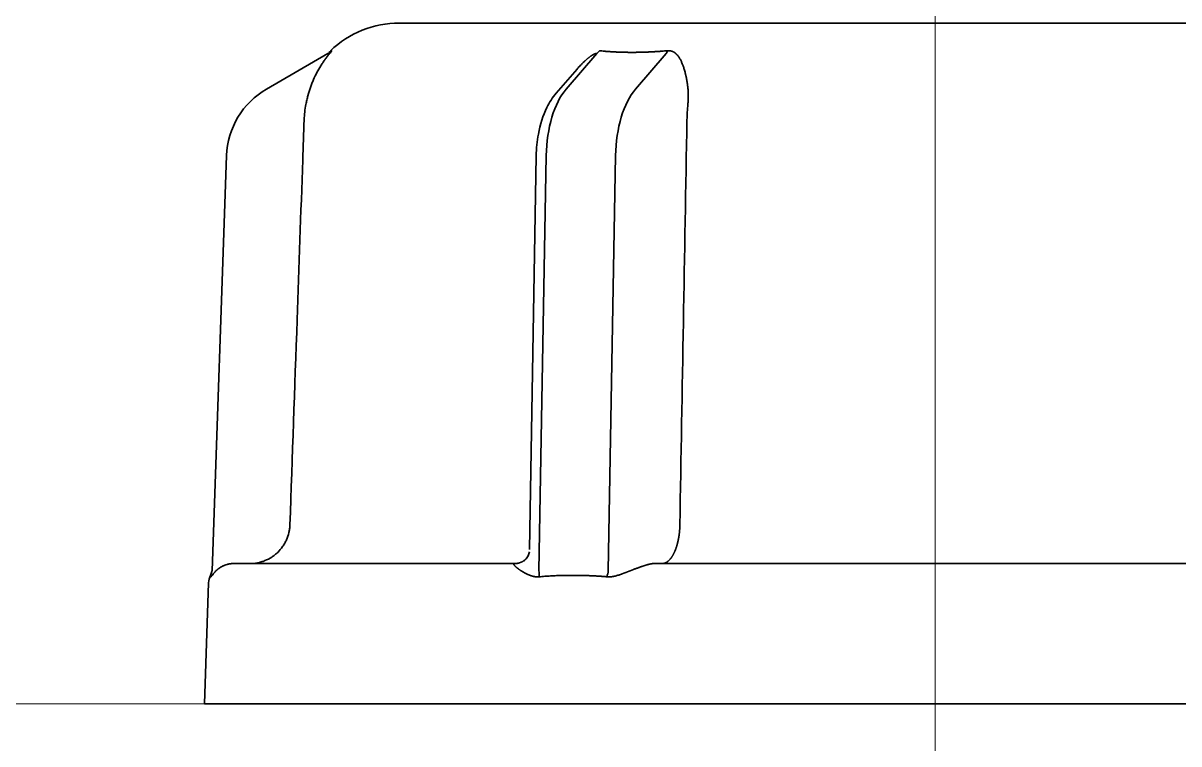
# Model space of a CAD drawing. Extents: x 5987 to 10491, y -672 to 3388.
# Drawn here: x 8630 to 8658.86, y 2360.52 to 2378.53 of the extents above; entities that cross this region are included whole.
import ezdxf

# ---------------------------------------------------------------- set-up
doc = ezdxf.new("R2010")
doc.units = 0
doc.header["$LTSCALE"] = 5
doc.layers.get('0').update_dxf_attribs({"linetype": 'CONTINUOUS', "lineweight": 0})
doc.layers.add('1', color=7, linetype='CONTINUOUS', true_color=0xffffff)

msp = doc.modelspace()

# ---------------------------------------------------------------- linework, layer by layer
at = {"color": 4}
for p, q in [((8652.773, 2411.526), (8652.773, 2311.526)), ((8602.773, 2361.526), (8702.773, 2361.526))]:
    msp.add_line(p, q, dxfattribs=at)
at = {"layer": '1', "color": 7, "linetype": 'Continuous', "lineweight": 35}
for p, q in [((8639.393, 2378.526), (8666.152, 2378.526)), ((8637.605, 2377.764), (8636.075, 2376.88)), ((8637.627, 2377.796), (8637.68, 2377.824)), ((8643.558, 2376.88), (8644.323, 2377.764)), ((8646.055, 2377.764), (8645.29, 2376.88)), ((8643.827, 2377.378), (8643.305, 2376.775)), ((8635.076, 2375.218), (8634.714, 2364.848)), ((8642.808, 2375.209), (8642.637, 2365.38)), ((8643.058, 2375.218), (8642.877, 2364.848)), ((8644.609, 2364.848), (8644.791, 2375.218)), ((8635.242, 2365.026), (8642.275, 2365.026)), ((8645.739, 2365.026), (8659.807, 2365.026)), ((8634.684, 2364.696), (8634.672, 2364.732)), ((8634.628, 2364.544), (8634.523, 2361.526)), ((8634.523, 2361.526), (8652.773, 2361.526)), ((8652.773, 2361.526), (8671.023, 2361.526))]:
    msp.add_line(p, q, dxfattribs=at)
for centre, radius, start, end in [((8639.393, 2376.026), 2.5, 90, 133.5839), ((8637.075, 2375.148), 2, 120, 178), ((8635.128, 2364.526), 0.5, 155.7765, 178)]:
    msp.add_arc(centre, radius, start, end, dxfattribs=at)
for centre, major_axis, ratio, start_param, end_param in [((8637.355, 2378.197), (0.25, -0.433), 0.982349, 0, 0.241128), ((8644.198, 2378.198), (-0.06, -0.497), 0.631469, 0.592654, 0.833485), ((8645.93, 2378.197), (0.05, -0.498), 0.350879, 0.480716, 0.72184), ((8644.058, 2375.148), (0, -2), 0.5, 3.665191, 4.677482), ((8645.79, 2375.148), (0, 2), 0.5, 0.523599, 1.53589), ((8634.217, 2364.938), (0.5, -0.017), 1, 5.892448, 6.302148)]:
    msp.add_ellipse(centre, major_axis=major_axis, ratio=ratio, start_param=start_param, end_param=end_param, dxfattribs=at)
for points, knots in [([(8637.698, 2377.825), (8637.695, 2377.82), (8637.69, 2377.815), (8637.68, 2377.802), (8637.674, 2377.795), (8637.662, 2377.78), (8637.655, 2377.772), (8637.641, 2377.755), (8637.633, 2377.746), (8637.61, 2377.717), (8637.594, 2377.697), (8637.561, 2377.654), (8637.544, 2377.632), (8637.51, 2377.585), (8637.493, 2377.561), (8637.46, 2377.511), (8637.443, 2377.486), (8637.395, 2377.407), (8637.363, 2377.353), (8637.303, 2377.238), (8637.274, 2377.178), (8637.233, 2377.083), (8637.22, 2377.051), (8637.194, 2376.986), (8637.182, 2376.953), (8637.147, 2376.852), (8637.126, 2376.784), (8637.098, 2376.677), (8637.089, 2376.641), (8637.072, 2376.569), (8637.064, 2376.532), (8637.057, 2376.495)], [0, 0, 0, 0, 0.03125, 0.03125, 0.0625, 0.0625, 0.09375, 0.09375, 0.125, 0.125, 0.1875, 0.1875, 0.25, 0.25, 0.3125, 0.3125, 0.375, 0.375, 0.5, 0.5, 0.625, 0.625, 0.6875, 0.6875, 0.75, 0.75, 0.875, 0.875, 0.9375, 0.9375, 1, 1, 1, 1]), ([(8637.7, 2377.835), (8637.7, 2377.836), (8637.701, 2377.836), (8637.702, 2377.836), (8637.703, 2377.837), (8637.703, 2377.837), (8637.704, 2377.836), (8637.704, 2377.836), (8637.704, 2377.836), (8637.704, 2377.835), (8637.704, 2377.834), (8637.703, 2377.833), (8637.702, 2377.832), (8637.701, 2377.83), (8637.7, 2377.828), (8637.699, 2377.827), (8637.698, 2377.825), (8637.698, 2377.824)], [0, 0, 0, 0, 0.064705, 0.129409, 0.194181, 0.259085, 0.324187, 0.389554, 0.455249, 0.521337, 0.587879, 0.654936, 0.722569, 0.790837, 0.859794, 0.929498, 1, 1, 1, 1]), ([(8644.323, 2377.764), (8644.321, 2377.765), (8644.318, 2377.765), (8644.312, 2377.766), (8644.305, 2377.766), (8644.298, 2377.765), (8644.29, 2377.763), (8644.282, 2377.761), (8644.273, 2377.758), (8644.264, 2377.755), (8644.254, 2377.751), (8644.244, 2377.746), (8644.233, 2377.74), (8644.222, 2377.734), (8644.21, 2377.727), (8644.197, 2377.72), (8644.185, 2377.711), (8644.171, 2377.702), (8644.157, 2377.692), (8644.143, 2377.682), (8644.128, 2377.671), (8644.113, 2377.659), (8644.097, 2377.646), (8644.081, 2377.633), (8644.065, 2377.618), (8644.048, 2377.603), (8644.031, 2377.589), (8644.014, 2377.572), (8643.993, 2377.553), (8643.966, 2377.526), (8643.933, 2377.493), (8643.894, 2377.452), (8643.858, 2377.413), (8643.835, 2377.387), (8643.827, 2377.378)], [0, 0, 0, 0, 0.011196, 0.022245, 0.033363, 0.044763, 0.056639, 0.069167, 0.082495, 0.096747, 0.112024, 0.128408, 0.145965, 0.164751, 0.184809, 0.206175, 0.22888, 0.252949, 0.278402, 0.305258, 0.333531, 0.363235, 0.394381, 0.426978, 0.461034, 0.496558, 0.533556, 0.565127, 0.611078, 0.67141, 0.746123, 0.835219, 0.938696, 1, 1, 1, 1]), ([(8644.505, 2377.824), (8644.515, 2377.824), (8644.534, 2377.822), (8644.563, 2377.82), (8644.593, 2377.817), (8644.622, 2377.815), (8644.651, 2377.813), (8644.681, 2377.811), (8644.711, 2377.81), (8644.74, 2377.808), (8644.77, 2377.806), (8644.8, 2377.805), (8644.83, 2377.804), (8644.861, 2377.802), (8644.891, 2377.801), (8644.921, 2377.8), (8644.952, 2377.799), (8644.983, 2377.798), (8645.013, 2377.798), (8645.044, 2377.797), (8645.075, 2377.797), (8645.106, 2377.796), (8645.138, 2377.796), (8645.169, 2377.796), (8645.2, 2377.796), (8645.232, 2377.796), (8645.263, 2377.796), (8645.295, 2377.796), (8645.327, 2377.797), (8645.359, 2377.797), (8645.39, 2377.798), (8645.423, 2377.798), (8645.455, 2377.799), (8645.487, 2377.8), (8645.519, 2377.801), (8645.552, 2377.802), (8645.584, 2377.804), (8645.617, 2377.805), (8645.649, 2377.806), (8645.682, 2377.808), (8645.715, 2377.81), (8645.748, 2377.811), (8645.781, 2377.813), (8645.814, 2377.815), (8645.847, 2377.817), (8645.88, 2377.82), (8645.914, 2377.822), (8645.936, 2377.824), (8645.947, 2377.824)], [0, 0, 0, 0, 0.021779, 0.043552, 0.06532, 0.087084, 0.108843, 0.130598, 0.152348, 0.174095, 0.195838, 0.217578, 0.239315, 0.261049, 0.28278, 0.304509, 0.326236, 0.34796, 0.369683, 0.391405, 0.413126, 0.434845, 0.456564, 0.478282, 0.5, 0.521718, 0.543436, 0.565155, 0.586874, 0.608595, 0.630317, 0.65204, 0.673764, 0.695491, 0.71722, 0.738951, 0.760685, 0.782422, 0.804162, 0.825905, 0.847652, 0.869402, 0.891157, 0.912916, 0.93468, 0.956448, 0.978221, 1, 1, 1, 1]), ([(8646.083, 2377.835), (8646.086, 2377.836), (8646.091, 2377.836), (8646.099, 2377.836), (8646.107, 2377.837), (8646.114, 2377.837), (8646.122, 2377.836), (8646.13, 2377.836), (8646.137, 2377.836), (8646.145, 2377.835), (8646.152, 2377.834), (8646.159, 2377.833), (8646.167, 2377.832), (8646.174, 2377.83), (8646.181, 2377.828), (8646.188, 2377.827), (8646.193, 2377.825), (8646.195, 2377.824)], [0, 0, 0, 0, 0.064703, 0.129406, 0.194175, 0.259078, 0.32418, 0.389546, 0.455241, 0.521329, 0.587871, 0.654929, 0.722563, 0.790832, 0.859791, 0.929496, 1, 1, 1, 1]), ([(8646.195, 2377.824), (8646.197, 2377.824), (8646.201, 2377.822), (8646.208, 2377.82), (8646.214, 2377.818), (8646.22, 2377.815), (8646.226, 2377.812), (8646.232, 2377.809), (8646.238, 2377.806), (8646.245, 2377.802), (8646.251, 2377.798), (8646.257, 2377.794), (8646.263, 2377.79), (8646.269, 2377.786), (8646.275, 2377.781), (8646.281, 2377.776), (8646.288, 2377.771), (8646.294, 2377.766), (8646.3, 2377.76), (8646.306, 2377.754), (8646.312, 2377.748), (8646.318, 2377.742), (8646.324, 2377.735), (8646.337, 2377.721), (8646.355, 2377.699), (8646.377, 2377.668), (8646.398, 2377.634), (8646.422, 2377.589), (8646.449, 2377.53), (8646.478, 2377.455), (8646.505, 2377.371), (8646.525, 2377.299), (8646.538, 2377.245), (8646.546, 2377.212), (8646.554, 2377.178), (8646.561, 2377.145), (8646.567, 2377.111), (8646.573, 2377.077), (8646.579, 2377.043), (8646.584, 2377.009), (8646.588, 2376.975), (8646.592, 2376.941), (8646.596, 2376.907), (8646.599, 2376.872), (8646.601, 2376.838), (8646.603, 2376.804), (8646.604, 2376.769), (8646.605, 2376.735), (8646.605, 2376.701), (8646.605, 2376.666), (8646.604, 2376.632), (8646.603, 2376.598), (8646.601, 2376.563), (8646.598, 2376.529), (8646.596, 2376.506), (8646.595, 2376.495)], [0, 0, 0, 0, 0.004712, 0.009534, 0.014468, 0.019518, 0.02469, 0.029985, 0.035407, 0.04096, 0.046646, 0.052467, 0.058427, 0.064527, 0.070769, 0.077156, 0.083689, 0.09037, 0.0972, 0.104182, 0.111317, 0.118606, 0.126049, 0.13365, 0.16436, 0.195902, 0.228345, 0.261749, 0.318602, 0.379208, 0.44371, 0.512228, 0.53576, 0.559032, 0.582049, 0.604817, 0.627343, 0.649632, 0.671691, 0.693528, 0.715149, 0.736562, 0.757775, 0.778796, 0.799634, 0.820297, 0.840795, 0.861137, 0.881332, 0.901391, 0.921323, 0.94114, 0.960851, 0.980467, 1, 1, 1, 1]), ([(8643.305, 2376.775), (8643.215, 2376.667), (8643.023, 2376.374), (8642.854, 2375.824), (8642.812, 2375.399), (8642.808, 2375.209)], [0, 0, 0, 0, 0.282047, 0.696349, 1, 1, 1, 1]), ([(8637.014, 2376.113), (8637.002, 2375.78), (8636.99, 2375.447), (8636.932, 2373.781), (8636.885, 2372.449), (8636.778, 2369.408), (8636.718, 2367.7), (8636.658, 2365.991)], [0, 0, 0, 0, 0.098732, 0.098732, 0.493661, 0.493661, 1, 1, 1, 1]), ([(8636.658, 2365.991), (8636.657, 2365.959), (8636.654, 2365.927), (8636.648, 2365.879), (8636.645, 2365.863), (8636.64, 2365.831), (8636.636, 2365.816), (8636.618, 2365.737), (8636.598, 2365.677), (8636.559, 2365.589), (8636.544, 2365.561), (8636.521, 2365.519), (8636.512, 2365.505), (8636.495, 2365.478), (8636.486, 2365.464), (8636.44, 2365.399), (8636.399, 2365.351), (8636.341, 2365.295), (8636.329, 2365.284), (8636.305, 2365.263), (8636.293, 2365.253), (8636.255, 2365.223), (8636.229, 2365.204), (8636.149, 2365.152), (8636.092, 2365.123), (8636.003, 2365.087), (8635.973, 2365.076), (8635.911, 2365.058), (8635.88, 2365.05), (8635.787, 2365.032), (8635.723, 2365.026), (8635.659, 2365.026)], [0, 0, 0, 0, 0.0625, 0.0625, 0.09375, 0.09375, 0.125, 0.125, 0.25, 0.25, 0.3125, 0.3125, 0.34375, 0.34375, 0.375, 0.375, 0.5, 0.5, 0.53125, 0.53125, 0.5625, 0.5625, 0.625, 0.625, 0.75, 0.75, 0.8125, 0.8125, 0.875, 0.875, 1, 1, 1, 1]), ([(8646.396, 2365.991), (8646.396, 2365.989), (8646.396, 2365.983), (8646.395, 2365.975), (8646.395, 2365.967), (8646.395, 2365.959), (8646.395, 2365.951), (8646.394, 2365.942), (8646.394, 2365.934), (8646.394, 2365.926), (8646.393, 2365.917), (8646.393, 2365.909), (8646.392, 2365.901), (8646.392, 2365.892), (8646.391, 2365.883), (8646.391, 2365.875), (8646.39, 2365.866), (8646.389, 2365.857), (8646.389, 2365.849), (8646.388, 2365.84), (8646.387, 2365.831), (8646.386, 2365.822), (8646.385, 2365.813), (8646.384, 2365.804), (8646.384, 2365.795), (8646.383, 2365.786), (8646.381, 2365.777), (8646.38, 2365.768), (8646.379, 2365.759), (8646.378, 2365.75), (8646.377, 2365.741), (8646.376, 2365.732), (8646.374, 2365.722), (8646.373, 2365.713), (8646.371, 2365.704), (8646.37, 2365.695), (8646.368, 2365.685), (8646.367, 2365.676), (8646.365, 2365.667), (8646.364, 2365.657), (8646.362, 2365.648), (8646.36, 2365.638), (8646.358, 2365.629), (8646.356, 2365.62), (8646.354, 2365.61), (8646.352, 2365.601), (8646.35, 2365.591), (8646.348, 2365.582), (8646.346, 2365.573), (8646.344, 2365.563), (8646.342, 2365.554), (8646.339, 2365.544), (8646.337, 2365.535), (8646.335, 2365.525), (8646.332, 2365.516), (8646.33, 2365.507), (8646.327, 2365.497), (8646.324, 2365.488), (8646.322, 2365.479), (8646.319, 2365.469), (8646.316, 2365.46), (8646.313, 2365.451), (8646.31, 2365.442), (8646.307, 2365.432), (8646.304, 2365.423), (8646.301, 2365.414), (8646.298, 2365.405), (8646.294, 2365.396), (8646.291, 2365.387), (8646.288, 2365.378), (8646.284, 2365.369), (8646.281, 2365.36), (8646.277, 2365.351), (8646.274, 2365.343), (8646.27, 2365.334), (8646.266, 2365.325), (8646.262, 2365.317), (8646.258, 2365.308), (8646.255, 2365.3), (8646.251, 2365.291), (8646.246, 2365.283), (8646.242, 2365.275), (8646.238, 2365.267), (8646.234, 2365.258), (8646.23, 2365.25), (8646.225, 2365.243), (8646.221, 2365.235), (8646.216, 2365.227), (8646.212, 2365.219), (8646.207, 2365.212), (8646.202, 2365.205), (8646.198, 2365.197), (8646.193, 2365.19), (8646.188, 2365.183), (8646.183, 2365.176), (8646.178, 2365.169), (8646.173, 2365.162), (8646.168, 2365.156), (8646.163, 2365.149), (8646.157, 2365.143), (8646.152, 2365.137), (8646.147, 2365.131), (8646.141, 2365.125), (8646.136, 2365.119), (8646.13, 2365.113), (8646.125, 2365.108), (8646.119, 2365.102), (8646.113, 2365.097), (8646.108, 2365.092), (8646.102, 2365.087), (8646.096, 2365.082), (8646.09, 2365.078), (8646.084, 2365.073), (8646.078, 2365.069), (8646.072, 2365.065), (8646.066, 2365.061), (8646.06, 2365.058), (8646.053, 2365.054), (8646.047, 2365.051), (8646.041, 2365.048), (8646.034, 2365.045), (8646.028, 2365.042), (8646.021, 2365.04), (8646.015, 2365.037), (8646.008, 2365.035), (8646.002, 2365.033), (8645.995, 2365.032), (8645.989, 2365.03), (8645.982, 2365.029), (8645.975, 2365.028), (8645.968, 2365.027), (8645.962, 2365.027), (8645.955, 2365.026), (8645.95, 2365.026), (8645.948, 2365.026)], [0, 0, 0, 0, 0.005202, 0.01044, 0.015714, 0.021025, 0.026371, 0.031754, 0.037173, 0.042628, 0.048119, 0.053646, 0.05921, 0.06481, 0.070446, 0.076118, 0.081826, 0.087571, 0.093352, 0.099169, 0.105022, 0.110911, 0.116837, 0.122798, 0.128796, 0.134831, 0.140901, 0.147008, 0.15315, 0.159329, 0.165545, 0.171796, 0.178084, 0.184408, 0.190768, 0.197164, 0.203597, 0.210066, 0.216571, 0.223112, 0.22969, 0.236304, 0.242954, 0.24964, 0.256363, 0.263122, 0.269917, 0.276748, 0.283615, 0.290519, 0.297459, 0.304436, 0.311448, 0.318497, 0.325582, 0.332703, 0.339861, 0.347055, 0.354285, 0.361551, 0.368854, 0.376193, 0.383568, 0.39098, 0.398428, 0.405912, 0.413432, 0.420988, 0.428581, 0.43621, 0.443876, 0.451578, 0.459316, 0.46709, 0.474901, 0.482747, 0.490631, 0.49855, 0.506506, 0.514498, 0.522526, 0.530591, 0.538692, 0.546829, 0.555002, 0.563212, 0.571458, 0.579741, 0.58806, 0.596415, 0.604806, 0.613234, 0.621698, 0.630198, 0.638734, 0.647307, 0.655917, 0.664562, 0.673244, 0.681962, 0.690717, 0.699507, 0.708335, 0.717198, 0.726098, 0.735034, 0.744006, 0.753015, 0.76206, 0.771142, 0.78026, 0.789414, 0.798604, 0.807831, 0.817094, 0.826394, 0.835729, 0.845102, 0.85451, 0.863955, 0.873436, 0.882954, 0.892508, 0.902098, 0.911724, 0.921387, 0.931087, 0.940822, 0.950594, 0.960403, 0.970248, 0.980129, 0.990046, 1, 1, 1, 1]), ([(8642.275, 2365.026), (8642.275, 2365.026), (8642.276, 2365.026), (8642.278, 2365.026), (8642.28, 2365.026), (8642.282, 2365.026), (8642.285, 2365.026), (8642.289, 2365.026), (8642.293, 2365.027), (8642.298, 2365.027), (8642.304, 2365.027), (8642.31, 2365.028), (8642.317, 2365.028), (8642.324, 2365.029), (8642.332, 2365.03), (8642.34, 2365.032), (8642.349, 2365.034), (8642.359, 2365.036), (8642.369, 2365.038), (8642.379, 2365.041), (8642.39, 2365.044), (8642.402, 2365.048), (8642.414, 2365.053), (8642.426, 2365.058), (8642.439, 2365.064), (8642.452, 2365.07), (8642.466, 2365.078), (8642.48, 2365.086), (8642.494, 2365.095), (8642.508, 2365.105), (8642.523, 2365.117), (8642.537, 2365.129), (8642.552, 2365.142), (8642.566, 2365.157), (8642.575, 2365.167), (8642.58, 2365.173)], [0, 0, 0, 0, 0.002611, 0.00694, 0.012997, 0.020783, 0.0303, 0.041547, 0.054527, 0.069238, 0.085681, 0.103857, 0.123764, 0.145404, 0.168776, 0.19388, 0.220716, 0.249285, 0.279587, 0.31162, 0.345386, 0.380884, 0.418115, 0.457078, 0.497773, 0.540201, 0.58436, 0.630253, 0.677877, 0.727234, 0.778323, 0.831144, 0.885697, 0.941982, 1, 1, 1, 1]), ([(8642.641, 2365.317), (8642.635, 2365.284), (8642.611, 2365.218), (8642.562, 2365.135), (8642.514, 2365.1), (8642.501, 2365.092)], [0, 0, 0, 0, 0.407874, 0.854533, 1, 1, 1, 1]), ([(8635.242, 2365.026), (8635.228, 2365.026), (8635.214, 2365.026), (8635.188, 2365.024), (8635.175, 2365.022), (8635.15, 2365.018), (8635.138, 2365.016), (8635.114, 2365.011), (8635.103, 2365.008), (8635.07, 2364.999), (8635.049, 2364.992), (8635.02, 2364.981), (8635.011, 2364.977), (8634.993, 2364.969), (8634.984, 2364.965), (8634.959, 2364.952), (8634.943, 2364.944), (8634.913, 2364.926), (8634.899, 2364.916), (8634.873, 2364.898), (8634.861, 2364.888), (8634.837, 2364.869), (8634.826, 2364.859), (8634.796, 2364.83), (8634.778, 2364.811), (8634.747, 2364.774), (8634.733, 2364.756), (8634.717, 2364.732), (8634.712, 2364.725), (8634.703, 2364.712), (8634.699, 2364.706), (8634.692, 2364.698), (8634.69, 2364.695), (8634.686, 2364.693), (8634.685, 2364.693), (8634.684, 2364.696)], [0, 0, 0, 0, 0.03125, 0.03125, 0.0625, 0.0625, 0.09375, 0.09375, 0.125, 0.125, 0.1875, 0.1875, 0.21875, 0.21875, 0.25, 0.25, 0.3125, 0.3125, 0.375, 0.375, 0.4375, 0.4375, 0.5, 0.5, 0.625, 0.625, 0.75, 0.75, 0.8125, 0.8125, 0.875, 0.875, 0.9375, 0.9375, 1, 1, 1, 1]), ([(8642.374, 2364.886), (8642.37, 2364.888), (8642.364, 2364.893), (8642.355, 2364.899), (8642.347, 2364.906), (8642.339, 2364.912), (8642.331, 2364.918), (8642.323, 2364.924), (8642.316, 2364.93), (8642.31, 2364.936), (8642.303, 2364.941), (8642.297, 2364.947), (8642.292, 2364.952), (8642.286, 2364.957), (8642.282, 2364.962), (8642.277, 2364.966), (8642.273, 2364.971), (8642.269, 2364.975), (8642.266, 2364.979), (8642.262, 2364.983), (8642.26, 2364.987), (8642.257, 2364.991), (8642.255, 2364.994), (8642.253, 2364.998), (8642.252, 2365.001), (8642.251, 2365.004), (8642.25, 2365.006), (8642.25, 2365.009), (8642.249, 2365.011), (8642.25, 2365.013), (8642.25, 2365.015), (8642.251, 2365.017), (8642.252, 2365.019), (8642.253, 2365.021), (8642.255, 2365.022), (8642.257, 2365.023), (8642.259, 2365.024), (8642.262, 2365.025), (8642.265, 2365.025), (8642.268, 2365.026), (8642.271, 2365.026), (8642.274, 2365.026), (8642.275, 2365.026)], [0, 0, 0, 0, 0.035073, 0.069552, 0.103441, 0.136743, 0.169461, 0.201601, 0.233165, 0.264159, 0.294588, 0.324455, 0.353767, 0.382529, 0.410747, 0.438426, 0.465574, 0.492197, 0.518301, 0.543896, 0.568988, 0.593586, 0.6177, 0.641338, 0.66451, 0.687227, 0.7095, 0.731341, 0.752762, 0.773776, 0.794397, 0.81464, 0.834519, 0.854051, 0.873253, 0.892142, 0.910736, 0.929056, 0.947121, 0.964952, 0.982571, 1, 1, 1, 1]), ([(8642.884, 2364.696), (8642.881, 2364.695), (8642.875, 2364.695), (8642.866, 2364.694), (8642.857, 2364.694), (8642.847, 2364.694), (8642.838, 2364.694), (8642.828, 2364.694), (8642.819, 2364.694), (8642.809, 2364.695), (8642.8, 2364.696), (8642.79, 2364.697), (8642.78, 2364.698), (8642.77, 2364.7), (8642.76, 2364.701), (8642.751, 2364.703), (8642.741, 2364.705), (8642.731, 2364.708), (8642.721, 2364.71), (8642.71, 2364.713), (8642.7, 2364.716), (8642.69, 2364.719), (8642.68, 2364.722), (8642.67, 2364.725), (8642.659, 2364.729), (8642.649, 2364.733), (8642.639, 2364.737), (8642.628, 2364.741), (8642.618, 2364.745), (8642.608, 2364.75), (8642.597, 2364.755), (8642.587, 2364.76), (8642.572, 2364.767), (8642.553, 2364.776), (8642.53, 2364.788), (8642.508, 2364.8), (8642.487, 2364.812), (8642.466, 2364.825), (8642.446, 2364.837), (8642.427, 2364.849), (8642.408, 2364.862), (8642.39, 2364.874), (8642.379, 2364.882), (8642.374, 2364.886)], [0, 0, 0, 0, 0.014414, 0.028974, 0.043684, 0.058551, 0.073581, 0.088779, 0.104152, 0.119704, 0.13544, 0.151365, 0.167484, 0.183801, 0.200322, 0.217049, 0.233988, 0.251142, 0.268514, 0.286109, 0.303929, 0.321979, 0.34026, 0.358778, 0.377533, 0.39653, 0.41577, 0.435257, 0.454992, 0.474978, 0.495218, 0.515714, 0.536467, 0.583885, 0.63104, 0.677944, 0.724604, 0.77103, 0.817232, 0.86322, 0.909004, 0.954594, 1, 1, 1, 1]), ([(8645.258, 2364.886), (8645.252, 2364.883), (8645.24, 2364.879), (8645.222, 2364.872), (8645.204, 2364.865), (8645.186, 2364.858), (8645.168, 2364.851), (8645.15, 2364.844), (8645.132, 2364.837), (8645.114, 2364.83), (8645.096, 2364.823), (8645.079, 2364.817), (8645.061, 2364.81), (8645.043, 2364.803), (8645.026, 2364.796), (8645.008, 2364.79), (8644.99, 2364.783), (8644.973, 2364.777), (8644.955, 2364.77), (8644.928, 2364.761), (8644.892, 2364.748), (8644.847, 2364.734), (8644.804, 2364.721), (8644.769, 2364.712), (8644.74, 2364.706), (8644.718, 2364.702), (8644.696, 2364.699), (8644.675, 2364.696), (8644.654, 2364.694), (8644.633, 2364.694), (8644.613, 2364.693), (8644.592, 2364.694), (8644.579, 2364.695), (8644.573, 2364.696)], [0, 0, 0, 0, 0.025953, 0.051868, 0.077745, 0.103588, 0.129396, 0.155172, 0.180918, 0.206634, 0.232323, 0.257987, 0.283627, 0.309244, 0.334841, 0.360418, 0.385979, 0.411523, 0.437054, 0.462572, 0.530757, 0.596034, 0.658483, 0.718197, 0.751135, 0.783581, 0.815569, 0.847136, 0.878317, 0.909154, 0.939685, 0.969953, 1, 1, 1, 1]), ([(8645.739, 2365.026), (8645.738, 2365.026), (8645.735, 2365.026), (8645.73, 2365.026), (8645.724, 2365.026), (8645.719, 2365.025), (8645.713, 2365.025), (8645.707, 2365.024), (8645.701, 2365.023), (8645.695, 2365.022), (8645.688, 2365.021), (8645.681, 2365.02), (8645.674, 2365.019), (8645.667, 2365.017), (8645.659, 2365.016), (8645.651, 2365.014), (8645.643, 2365.012), (8645.635, 2365.011), (8645.627, 2365.009), (8645.618, 2365.006), (8645.609, 2365.004), (8645.6, 2365.002), (8645.59, 2364.999), (8645.581, 2364.996), (8645.571, 2364.994), (8645.561, 2364.991), (8645.55, 2364.988), (8645.536, 2364.983), (8645.516, 2364.977), (8645.491, 2364.969), (8645.465, 2364.96), (8645.438, 2364.951), (8645.411, 2364.942), (8645.382, 2364.931), (8645.352, 2364.921), (8645.322, 2364.91), (8645.29, 2364.898), (8645.269, 2364.89), (8645.258, 2364.886)], [0, 0, 0, 0, 0.014379, 0.028904, 0.043589, 0.058446, 0.073488, 0.088728, 0.104176, 0.119845, 0.135744, 0.151885, 0.168277, 0.184931, 0.201854, 0.219056, 0.236545, 0.254329, 0.272417, 0.290814, 0.309528, 0.328566, 0.347934, 0.367637, 0.387683, 0.408076, 0.428821, 0.449923, 0.497367, 0.546389, 0.597035, 0.649344, 0.703354, 0.759099, 0.816609, 0.875912, 0.937034, 1, 1, 1, 1]), ([(8644.573, 2364.696), (8644.559, 2364.697), (8644.532, 2364.7), (8644.491, 2364.703), (8644.449, 2364.707), (8644.407, 2364.71), (8644.365, 2364.713), (8644.322, 2364.715), (8644.279, 2364.718), (8644.235, 2364.72), (8644.191, 2364.722), (8644.146, 2364.724), (8644.101, 2364.726), (8644.055, 2364.727), (8644.009, 2364.729), (8643.962, 2364.73), (8643.915, 2364.731), (8643.868, 2364.731), (8643.82, 2364.732), (8643.771, 2364.732), (8643.711, 2364.732), (8643.639, 2364.732), (8643.557, 2364.731), (8643.476, 2364.73), (8643.397, 2364.728), (8643.319, 2364.725), (8643.243, 2364.722), (8643.168, 2364.718), (8643.095, 2364.713), (8643.023, 2364.708), (8642.953, 2364.702), (8642.907, 2364.698), (8642.884, 2364.696)], [0, 0, 0, 0, 0.023767, 0.047813, 0.072139, 0.096746, 0.121634, 0.146804, 0.172257, 0.197993, 0.224014, 0.25032, 0.276911, 0.303788, 0.330952, 0.358404, 0.386144, 0.414172, 0.44249, 0.471098, 0.499996, 0.549727, 0.598592, 0.646596, 0.693742, 0.740031, 0.785469, 0.830058, 0.873802, 0.916704, 0.958769, 1, 1, 1, 1])]:
    msp.add_open_spline(points, degree=3, knots=knots, dxfattribs=at)
for points in [[(8637.68, 2377.825), (8637.686, 2377.828), (8637.693, 2377.831), (8637.7, 2377.835)], [(8644.39, 2377.835), (8644.428, 2377.832), (8644.467, 2377.828), (8644.505, 2377.824)], [(8645.947, 2377.824), (8645.992, 2377.828), (8646.038, 2377.832), (8646.083, 2377.835)], [(8637.057, 2376.495), (8637.033, 2376.369), (8637.018, 2376.242), (8637.014, 2376.113)], [(8646.595, 2376.495), (8646.582, 2376.369), (8646.575, 2376.241), (8646.573, 2376.113)], [(8646.573, 2376.113), (8646.514, 2372.739), (8646.455, 2369.365), (8646.396, 2365.991)], [(8642.884, 2364.696), (8642.885, 2364.72), (8642.885, 2364.77), (8642.881, 2364.822), (8642.877, 2364.848)], [(8644.573, 2364.696), (8644.589, 2364.745), (8644.601, 2364.796), (8644.609, 2364.848)]]:
    msp.add_open_spline(points, degree=3, dxfattribs=at)

doc.saveas('drawing.dxf')
